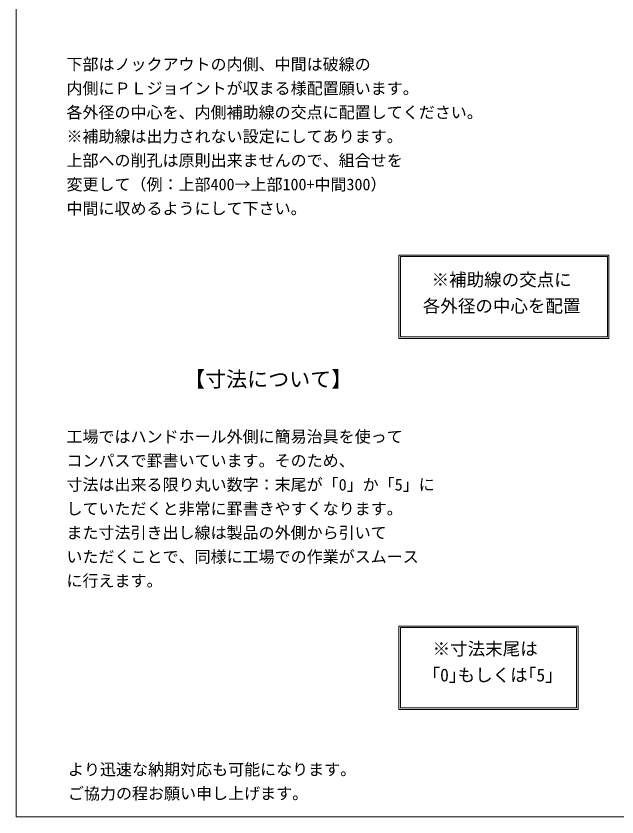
# Model space of a CAD drawing. Units: millimetres, scale not verified. Extents: x -4890 to 4890, y -2351 to 2350.
# Drawn here: x -4890 to -2944, y -1925 to 669 of the extents above; entities that cross this region are included whole.
import ezdxf
from ezdxf.enums import TextEntityAlignment as Align

# ---------------------------------------------------------------- set-up
doc = ezdxf.new("R2010")
doc.units = ezdxf.units.MM
doc.header["$LTSCALE"] = 10
for name, color, linetype, lineweight in [('0-2_waku', 7, 'Continuous', 18), ('0-9_uchigawa', 6, 'Continuous', 18), ('0-E_文字１', 7, 'Continuous', 18)]:
    doc.layers.add(name, color=color, linetype=linetype, lineweight=lineweight)
doc.styles.add('ＭＳ ゴシック', font='')
doc.styles.get('ＭＳ ゴシック').set_extended_font_data('MS Gothic')

msp = doc.modelspace()

# ---------------------------------------------------------------- linework, layer by layer
at = {"layer": '0-2_waku'}
for p, q in [((-4889.68, 2350.43), (-4889.68, -1924.57)), ((-4889.68, -1924.57), (-1829.68, -1924.57)), ((-4889.68, -1924.57), (-1829.68, -1924.57)), ((-4889.68, -1924.57), (-1829.68, -1924.57)), ((-4889.68, -1924.57), (-1829.68, -1924.57))]:
    msp.add_line(p, q, dxfattribs=at)
at = {"layer": '0-9_uchigawa'}
for p, q in [((-3650.15, -375.05), (-3650.15, -105.05)), ((-3650.15, -105.05), (-2970.15, -105.05)), ((-3645.15, -370.05), (-3645.15, -110.05)), ((-3645.15, -110.05), (-2975.15, -110.05)), ((-2975.15, -370.05), (-2975.15, -110.05)), ((-2970.15, -375.05), (-2970.15, -105.05)), ((-3650.15, -375.05), (-2970.15, -375.05)), ((-3645.15, -370.05), (-2975.15, -370.05)), ((-3650.15, -1306.27), (-3070.15, -1306.27)), ((-3650.15, -1576.27), (-3650.15, -1306.27)), ((-3645.15, -1311.27), (-3075.15, -1311.27)), ((-3645.15, -1571.27), (-3645.15, -1311.27)), ((-3075.15, -1571.27), (-3075.15, -1311.27)), ((-3070.15, -1576.27), (-3070.15, -1306.27)), ((-3650.15, -1576.27), (-3070.15, -1576.27)), ((-3645.15, -1571.27), (-3075.15, -1571.27))]:
    msp.add_line(p, q, dxfattribs=at)

# ---------------------------------------------------------------- texts
at = {"layer": '0-E_文字１', "style": 'ＭＳ ゴシック'}
for s, height, p in [('下部はノックアウトの内側、中間は破線の', 38.01, (-4726.38, 481.91)), ('内側にＰＬジョイントが収まる様配置願います。', 38.01, (-4726.38, 404.15)), ('各外径の中心を、内側補助線の交点に配置してください。', 38.01, (-4726.38, 326.39)), ('※補助線は出力されない設定にしてあります。', 38.01, (-4726.38, 248.63)), ('上部への削孔は原則出来ませんので、組合せを', 38.01, (-4726.38, 170.87)), ('変更して（例：上部400→上部100+中間300）', 38.01, (-4726.38, 93.11)), ('中間に収めるようにして下さい。', 38.01, (-4726.38, 15.35)), (' ※補助線の交点に', 41.57, (-3572.49, -218.23)), ('各外径の中心を配置', 41.57, (-3572.49, -303.28)), ('【寸法について】', 49.88, (-4345.34, -546.89)), ('工場ではハンドホール外側に簡易治具を使って', 38.01, (-4726.38, -723.52)), ('コンパスで罫書いています。そのため、', 38.01, (-4726.38, -801.28)), ('寸法は出来る限り丸い数字：末尾が「0」か「5」に', 38.01, (-4726.38, -879.04)), ('していただくと非常に罫書きやすくなります。', 38.01, (-4726.38, -956.8)), ('また寸法引き出し線は製品の外側から引いて', 38.01, (-4726.38, -1034.56)), ('いただくことで、同様に工場での作業がスムース', 38.01, (-4726.38, -1112.32)), ('に行えます。', 38.01, (-4726.38, -1190.08)), ('※寸法末尾は', 41.57, (-3540.84, -1413.29)), ('「0｣もしくは｢5｣', 41.57, (-3573.26, -1498.26)), ('より迅速な納期対応も可能になります。\u3000', 38.01, (-4721.54, -1800.98)), ('ご協力の程お願い申し上げます。', 38.01, (-4721.54, -1878.74))]:
    msp.add_text(s, height=height, dxfattribs=at).set_placement(p, align=Align.BOTTOM_LEFT)

doc.saveas('drawing.dxf')
